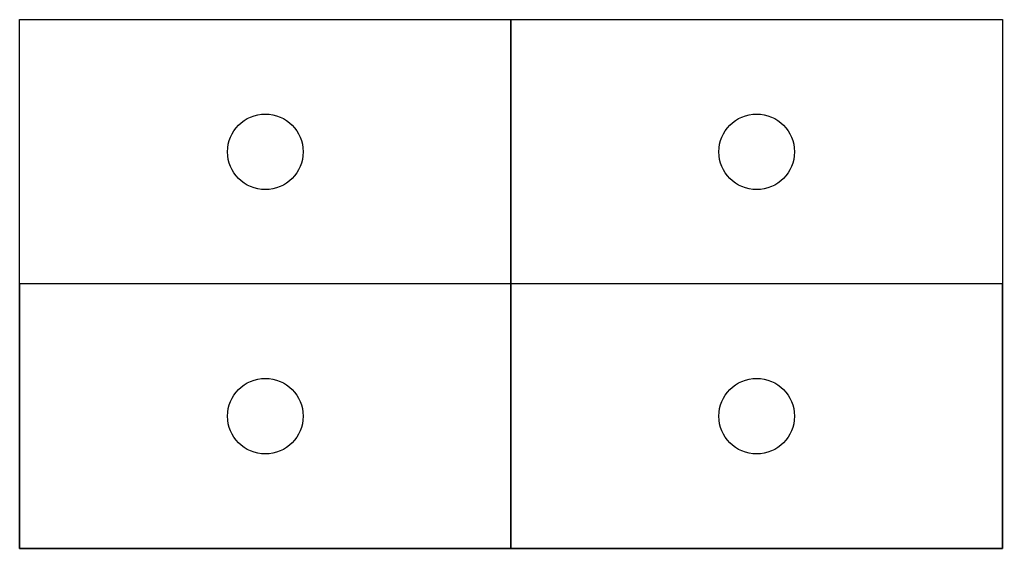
# Model space of a CAD drawing. Header units: millimetres. Extents: x 29 to 159, y -203 to -133.
import ezdxf

# ---------------------------------------------------------------- set-up
doc = ezdxf.new("R2010")
doc.units = ezdxf.units.MM
doc.layers.get('0').update_dxf_attribs({"linetype": 'CONTINUOUS'})

msp = doc.modelspace()

# ---------------------------------------------------------------- linework, layer by layer
for points in [[(28.5, -132.5), (158.5, -132.5), (158.5, -202.5), (28.5, -202.5)], [(28.5, -132.5), (93.5, -132.5), (158.5, -132.5), (158.5, -167.5), (93.5, -167.5), (93.5, -202.5), (158.5, -202.5), (158.5, -167.5), (93.5, -167.5), (93.5, -132.5), (93.5, -167.5), (28.5, -167.5)], [(93.5, -167.5), (28.5, -167.5), (28.5, -202.5), (93.5, -202.5)]]:
    msp.add_lwpolyline(points, close=True)
for centre in [(61, -150), (126, -150), (61, -185), (126, -185)]:
    msp.add_circle(centre, 5)

doc.saveas('drawing.dxf')
